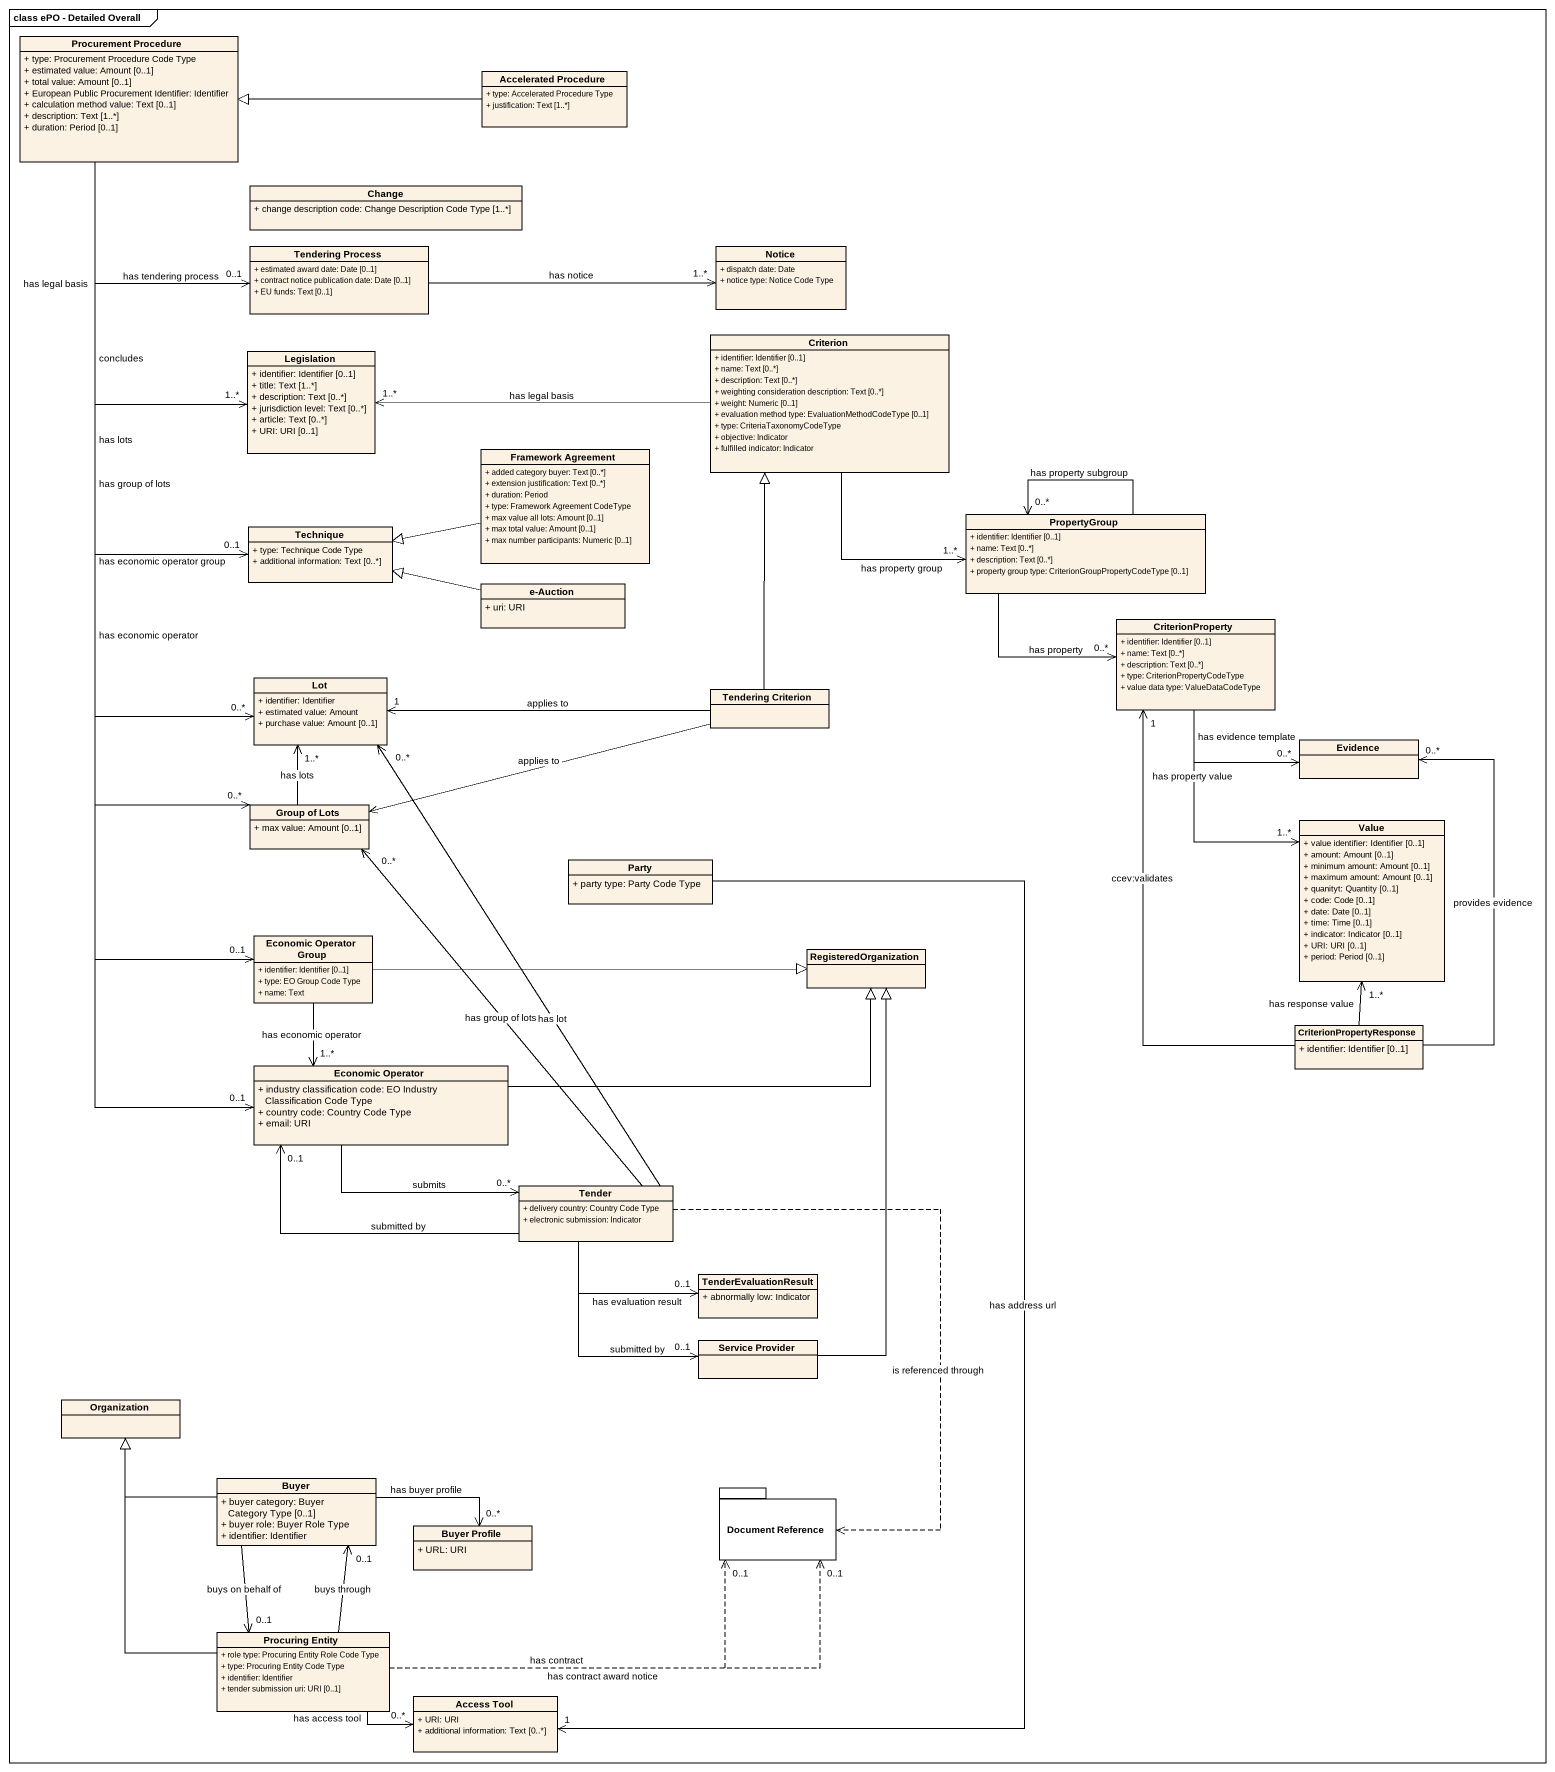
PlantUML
@startuml
mainframe class ePO - Detailed Overall
hide circle
hide empty members
skinparam classAttributeIconSize 0
class "Procurement Procedure" as Procurement_Procedure {
  + type: Procurement Procedure Code Type
  + estimated value: Amount [0..1]
  + total value: Amount [0..1]
  + European Public Procurement Identifier: Identifier
  + calculation method value: Text [0..1]
  + description: Text [1..*]
  + duration: Period [0..1]
}
class "Accelerated Procedure" as Accelerated_Procedure {
  + type: Accelerated Procedure Type
  + justification: Text [1..*]
}
class Change {
  + change description code: Change Description Code Type [1..*]
}
class "Tendering Process" as Tendering_Process {
  + estimated award date: Date [0..1]
  + contract notice publication date: Date [0..1]
  + EU funds: Text [0..1]
}
class Notice {
  + dispatch date: Date
  + notice type: Notice Code Type
}
class Legislation {
  + identifier: Identifier [0..1]
  + title: Text [1..*]
  + description: Text [0..*]
  + jurisdiction level: Text [0..*]
  + article: Text [0..*]
  + URI: URI [0..1]
}
class Criterion {
  + identifier: Identifier [0..1]
  + name: Text [0..*]
  + description: Text [0..*]
  + weighting consideration description: Text [0..*]
  + weight: Numeric [0..1]
  + evaluation method type: EvaluationMethodCodeType [0..1]
  + type: CriteriaTaxonomyCodeType
  + objective: Indicator
  + fulfilled indicator: Indicator
}
class "Framework Agreement" as Framework_Agreement {
  + added category buyer: Text [0..*]
  + extension justification: Text [0..*]
  + duration: Period
  + type: Framework Agreement CodeType
  + max value all lots: Amount [0..1]
  + max total value: Amount [0..1]
  + max number participants: Numeric [0..1]
}
class PropertyGroup {
  + identifier: Identifier [0..1]
  + name: Text [0..*]
  + description: Text [0..*]
  + property group type: CriterionGroupPropertyCodeType [0..1]
}
class Technique {
  + type: Technique Code Type
  + additional information: Text [0..*]
}
class "e-Auction" as e_Auction {
  + uri: URI
}
class CriterionProperty {
  + identifier: Identifier [0..1]
  + name: Text [0..*]
  + description: Text [0..*]
  + type: CriterionPropertyCodeType
  + value data type: ValueDataCodeType
}
class Lot {
  + identifier: Identifier
  + estimated value: Amount
  + purchase value: Amount [0..1]
}
class "Tendering Criterion" as Tendering_Criterion
class Evidence
class "Group of Lots" as Group_of_Lots {
  + max value: Amount [0..1]
}
class Value {
  + value identifier: Identifier [0..1]
  + amount: Amount [0..1]
  + minimum amount: Amount [0..1]
  + maximum amount: Amount [0..1]
  + quanityt: Quantity [0..1]
  + code: Code [0..1]
  + date: Date [0..1]
  + time: Time [0..1]
  + indicator: Indicator [0..1]
  + URI: URI [0..1]
  + period: Period [0..1]
}
class Party {
  + party type: Party Code Type
}
class "Economic Operator Group" as Economic_Operator_Group {
  + identifier: Identifier [0..1]
  + type: EO Group Code Type
  + name: Text
}
class RegisteredOrganization
class CriterionPropertyResponse {
  + identifier: Identifier [0..1]
}
class "Economic Operator" as Economic_Operator {
  + industry classification code: EO Industry Classification Code Type
  + country code: Country Code Type
  + email: URI
}
class Tender {
  + delivery country: Country Code Type
  + electronic submission: Indicator
}
class TenderEvaluationResult {
  + abnormally low: Indicator
}
class "Service Provider" as Service_Provider
class Organization
class Buyer {
  + buyer category: Buyer Category Type [0..1]
  + buyer role: Buyer Role Type
  + identifier: Identifier
}
package "Document Reference" as Document_Reference {
}
class "Buyer Profile" as Buyer_Profile {
  + URL: URI
}
class "Procuring Entity" as Procuring_Entity {
  + role type: Procuring Entity Role Code Type
  + type: Procuring Entity Code Type
  + identifier: Identifier
  + tender submission uri: URI [0..1]
}
class "Access Tool" as Access_Tool {
  + URI: URI
  + additional information: Text [0..*]
}
Procurement_Procedure --> "0..1" Tendering_Process : has tendering process
Procurement_Procedure --> "1..*" Legislation : has legal basis
Procurement_Procedure --> "0..1" Technique : concludes
Procurement_Procedure --> "0..*" Lot : has lots
Procurement_Procedure --> "0..*" Group_of_Lots : has group of lots
Procurement_Procedure --> "0..1" Economic_Operator_Group : has economic operator group
Procurement_Procedure --> "0..1" Economic_Operator : has economic operator
Accelerated_Procedure -left-|> Procurement_Procedure
Tendering_Process -right-> "1..*" Notice : has notice
Criterion -left-> "1..*" Legislation : has legal basis
Criterion -right-> "1..*" PropertyGroup : has property group
Framework_Agreement -left-|> Technique
PropertyGroup --> "0..*" PropertyGroup : has property subgroup
PropertyGroup --> "0..*" CriterionProperty : has property
e_Auction -left-|> Technique
CriterionProperty -right-> "0..*" Evidence : has evidence template
CriterionProperty --> "1..*" Value : has property value
Tendering_Criterion -up-|> Criterion
Tendering_Criterion -left-> "1" Lot : applies to
Tendering_Criterion -left-> Group_of_Lots : applies to
Group_of_Lots -up-> "1..*" Lot : has lots
Party --> "1" Access_Tool : has address url
Economic_Operator_Group -right-|> RegisteredOrganization
Economic_Operator_Group --> "1..*" Economic_Operator : has economic operator
CriterionPropertyResponse -up-> "1" CriterionProperty : ccev:validates
CriterionPropertyResponse -up-> "0..*" Evidence : provides evidence
CriterionPropertyResponse -up-> "1..*" Value : has response value
Economic_Operator -right-|> RegisteredOrganization
Economic_Operator -right-> "0..*" Tender : submits
Tender -up-> "0..*" Lot : has lot
Tender -up-> "0..*" Group_of_Lots : has group of lots
Tender -left-> "0..1" Economic_Operator : submitted by
Tender -right-> "0..1" TenderEvaluationResult : has evaluation result
Tender --> "0..1" Service_Provider : submitted by
Tender ..> Document_Reference : is referenced through
Service_Provider -up-|> RegisteredOrganization
Buyer -left-|> Organization
Buyer -right-> "0..*" Buyer_Profile : has buyer profile
Buyer --> "0..1" Procuring_Entity : buys on behalf of
Procuring_Entity -up-|> Organization
Procuring_Entity -up-> "0..1" Buyer : buys through
Procuring_Entity .right.> "0..1" Document_Reference : has contract
Procuring_Entity .right.> "0..1" Document_Reference : has contract award notice
Procuring_Entity -right-> "0..*" Access_Tool : has access tool
@enduml
